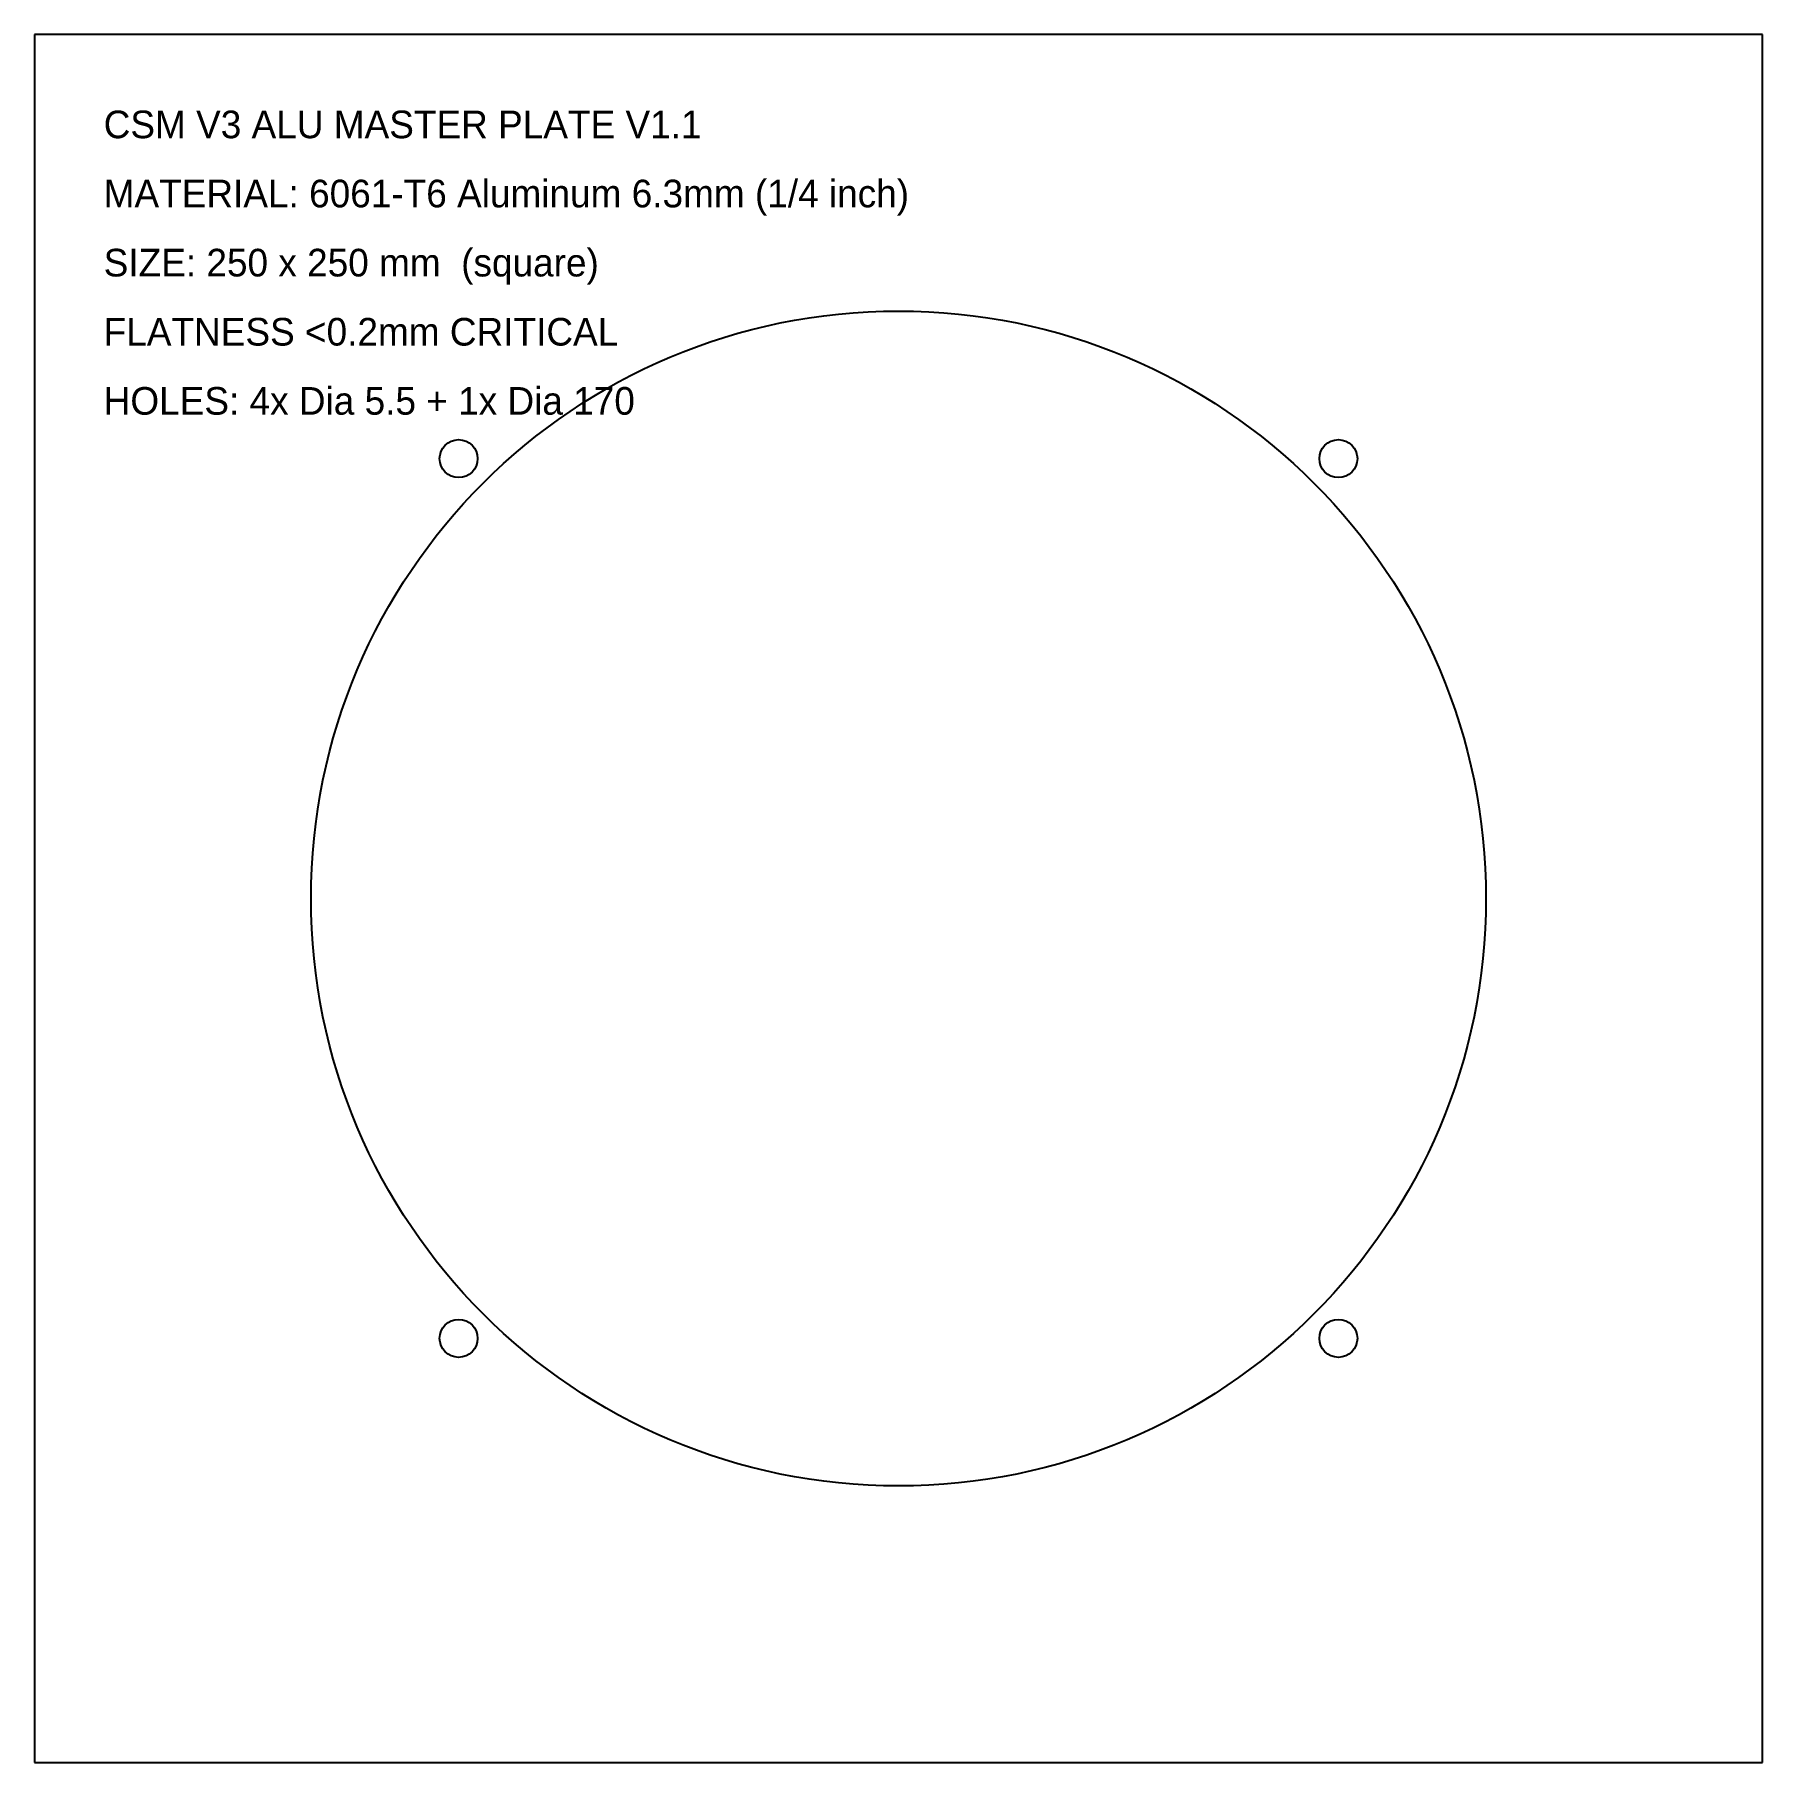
# Model space of a CAD drawing. Header units: millimetres. Extents: x -125 to 125, y -125 to 125.
import ezdxf

# ---------------------------------------------------------------- set-up
doc = ezdxf.new("R2010")
doc.units = ezdxf.units.MM
for name, color, linetype in [('HOLES', 1, 'CONTINUOUS'), ('OUTLINE', 7, 'CONTINUOUS'), ('TEXT', 3, 'CONTINUOUS')]:
    doc.layers.add(name, color=color, linetype=linetype)

msp = doc.modelspace()

# ---------------------------------------------------------------- linework, layer by layer
at = {"layer": 'HOLES'}
for centre, radius in [((0, 0), 85), ((-63.64, 63.64), 2.75), ((63.64, 63.64), 2.75), ((-63.64, -63.64), 2.75), ((63.64, -63.64), 2.75)]:
    msp.add_circle(centre, radius, dxfattribs=at)
at = {"layer": 'OUTLINE'}
for p, q in [((125, 125), (-125, 125)), ((-125, 125), (-125, -125)), ((125, -125), (125, 125)), ((-125, -125), (125, -125))]:
    msp.add_line(p, q, dxfattribs=at)

# ---------------------------------------------------------------- texts
at = {"layer": 'TEXT'}
for s, p in [('CSM V3 ALU MASTER PLATE V1.1', (-115, 110)), ('MATERIAL: 6061-T6 Aluminum 6.3mm (1/4 inch)', (-115, 100)), ('SIZE: 250 x 250 mm  (square)', (-115, 90)), ('FLATNESS <0.2mm CRITICAL', (-115, 80)), ('HOLES: 4x Dia 5.5 + 1x Dia 170', (-115, 70))]:
    msp.add_text(s, height=4, dxfattribs=at).set_placement(p)

doc.saveas('drawing.dxf')
